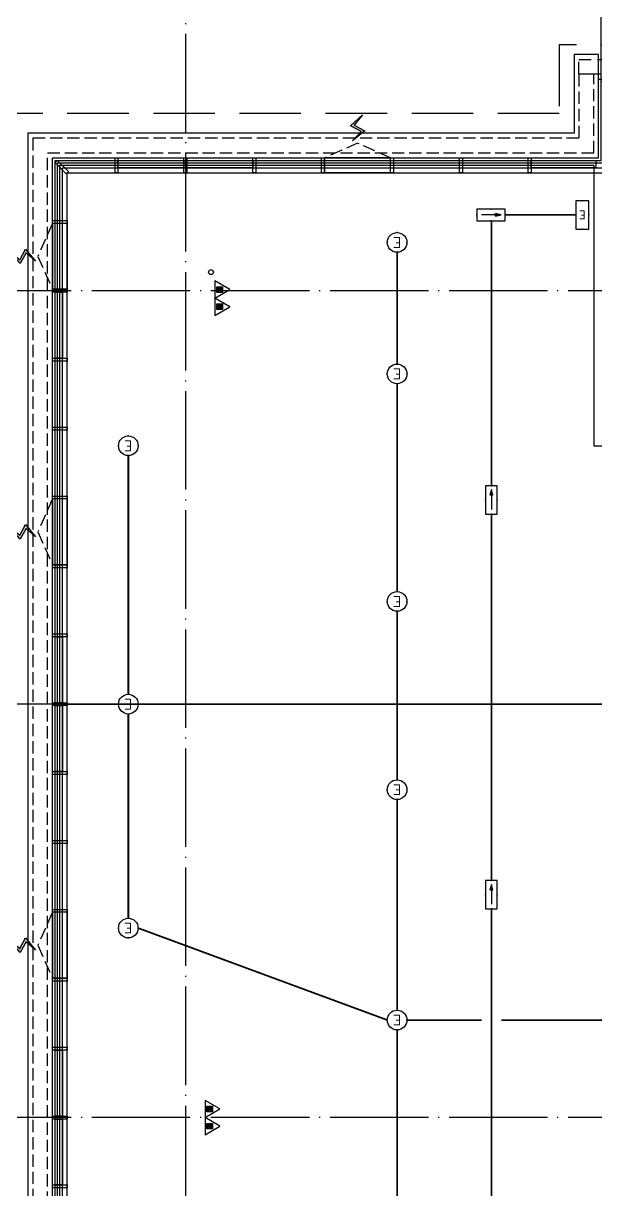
# Model space of a CAD drawing. Extents: x -292644 to 261407, y -12902 to 435090.
# Drawn here: x 108463 to 120097, y 6934 to 30635 of the extents above; entities that cross this region are included whole.
import ezdxf
from ezdxf.enums import TextEntityAlignment as Align
from ezdxf.xclip import XClip

# ---------------------------------------------------------------- set-up
doc = ezdxf.new("R2010")
doc.units = 0
doc.header["$LTSCALE"] = 1000
doc.header["$MEASUREMENT"] = 0
for name, pattern in [('104-10 轴网$0$DOTE', [2.42, 2, -0.2, 0.02, -0.2]), ('8#楼幕墙$0$109-34 轴网$0$L1$0$$AUDIT_BAD_LTYPE1', [0]), ('8#楼幕墙$0$DASH', [0.35, 0.25, -0.1]), ('DASH', [0.35, 0.25, -0.1]), ('X-104 8#10#平面_t3$0$109-34 轴网$0$L1$0$$AUDIT_BAD_LTYPE1', [0]), ('X-104 8#10#平面_t3$0$CACHE', [0.375, 0.25, -0.125]), ('X-104 8#10#平面_t3$0$DASH', [0.35, 0.25, -0.1])]:
    doc.linetypes.add(name, pattern=pattern)
doc.layers.get('0').update_dxf_attribs({"linetype": 'CONTINUOUS'})
for name, color, linetype in [('104-10 轴网$0$A_AXIS-轴线', 36, '104-10 轴网$0$DOTE'), ('8#楼幕墙$0$04-电动窗', 1, 'CONTINUOUS'), ('8#楼幕墙$0$A-C_玻璃幕墙', 140, 'CONTINUOUS'), ('8#楼幕墙$0$A-C_窗b', 191, 'CONTINUOUS'), ('EQUIP-照明', 3, 'CONTINUOUS'), ('WIRE-应急', 2, 'DASH'), ('X-104 8#10#平面_t3$0$A-O_分水线', 127, 'CONTINUOUS'), ('X-104 8#10#平面_t3$0$A-O_屋面', 201, 'CONTINUOUS'), ('X-104 8#10#平面_t3$0$A-O_散水', 134, 'CONTINUOUS'), ('X-104 8#10#平面_t3$0$A-SUR_看线', 231, 'CONTINUOUS'), ('X-104 8#10#平面_t3$0$水-消火栓', 41, 'CONTINUOUS')]:
    doc.layers.add(name, color=color, linetype=linetype)
doc.layers.add('8#楼幕墙$0$04-不打印_辅助线', color=165, linetype='CONTINUOUS', plot=False)
doc.layers.add('X-104 8#10#平面_t3$0$04-不打印_辅助线', color=165, linetype='CONTINUOUS', plot=False)
doc.layers.add('X-104 8#10#平面_t3$0$000套内', color=226, linetype='CONTINUOUS', lineweight=30, plot=False)
doc.layers.get('X-104 8#10#平面_t3$0$A-O_分水线').off()
doc.styles.add('_TEL_DIM', font='SIMPLEX', dxfattribs={"width": 0.7, "height": 3.5, "bigfont": 'HZTXT'})
doc.styles.get("Standard").update_dxf_attribs({"font": 'gbenor.shx', "bigfont": 'gbcbig.shx'})

# ---------------------------------------------------------------- blocks, each defined once
blk = doc.blocks.new('104-10 轴网')
at = {"layer": '104-10 轴网$0$A_AXIS-轴线', "linetype": '104-10 轴网$0$DOTE'}
for p, q in [((120430, 40100), (120430, -6500)), ((168930, 25200), (113930, 25200)), ((168930, 16800), (113930, 16800)), ((168930, 8400), (113930, 8400))]:
    blk.add_line(p, q, dxfattribs=at)
blk = doc.blocks.new('X-104 8#10#平面_t3$0$fdhggh')
at = {"layer": 'X-104 8#10#平面_t3$0$04-不打印_辅助线'}
blk.add_lwpolyline([(19450, 12900), (19450, -2650), (-2650, -2650), (-2650, 27850), (8450, 27850), (8450, 30800), (14150, 30800), (14150, 35950), (44350, 35950), (44350, 14450), (24500, 14450), (24500, 12900)], close=True, dxfattribs=at)
blk = doc.blocks.new('8#楼幕墙$0$ii')
blk.add_lwpolyline([(-1340, 0), (0, 0), (0, -150), (-1340, -150)], close=True)
blk = doc.blocks.new('8#楼幕墙$0$$TCHSYS$WIN2D')
for p, q in [((-0.5, 0.5), (0.5, 0.5)), ((-0.5, 0.5), (-0.5, -0.5)), ((0.5, 0.5), (0.5, -0.5)), ((0.5, 0.167), (-0.5, 0.167)), ((0.5, -0.167), (-0.5, -0.167)), ((-0.5, -0.5), (0.5, -0.5))]:
    blk.add_line(p, q)
blk = doc.blocks.new('8#楼幕墙$0$开启扇')
at = {"layer": '8#楼幕墙$0$04-电动窗'}
h = blk.add_hatch(color=1, dxfattribs=at)
h.dxf.hatch_style = 1
h.paths.add_polyline_path([(771, 399), (600, 588), (817, 705), (569, 925), (738, 715), (521, 598)])
at = {"linetype": '8#楼幕墙$0$DASH'}
blk.add_lwpolyline([(0, 50), (670, 350), (1340, 50)], dxfattribs=at)
at = {"layer": '8#楼幕墙$0$04-电动窗', "color": 1}
blk.add_lwpolyline([(771, 399), (600, 588), (817, 705), (569, 925), (738, 715), (521, 598), (771, 399)], close=True, dxfattribs=at)
at = {"xscale": -1340, "yscale": 300, "zscale": 1340, "rotation": 180}
blk.add_blockref('8#楼幕墙$0$$TCHSYS$WIN2D', (670, -100), dxfattribs=at)
blk = doc.blocks.new('*U5099')
blk.add_lwpolyline([(1310, 0), (0, 0), (0, 150), (1310, 150)], close=True)
blk = doc.blocks.new('8#楼幕墙')
at = {"layer": '8#楼幕墙$0$04-不打印_辅助线'}
blk.add_lwpolyline([(19400, 12900), (19400, -2600), (-2600, -2600), (-2600, 27800), (8500, 27800), (8500, 31000), (14200, 31000), (14200, 35900), (44300, 35900), (44300, 14500), (24130, 14500), (24130, 12900)], close=True, dxfattribs=at)
at = {"layer": '8#楼幕墙$0$A-C_玻璃幕墙'}
for points in [[(19630, 14400), (19500, 14400), (19500, -2700), (-2700, -2700), (-2700, 27900), (8400, 27900), (8400, 29500), (9530, 29500)], [(19570, 14450), (19450, 14450), (19450, -2650), (-2650, -2650), (-2650, 27850), (8450, 27850), (8450, 29450), (9470, 29450)], [(19570, 14600), (19300, 14600), (19300, -2500), (-2500, -2500), (-2500, 27700), (8600, 27700), (8600, 29300), (9470, 29300)], [(19630, 14700), (19200, 14700), (19200, -2400), (-2400, -2400), (-2400, 27600), (8700, 27600), (8700, 29200), (9530, 29200)]]:
    blk.add_lwpolyline(points, dxfattribs=at)
for points in [[(-2379, 27621), (-2421, 27579), (-2650, 27808), (-2608, 27850)], [(-1370, 27600), (-1430, 27600), (-1430, 27900), (-1370, 27900)], [(30, 27600), (-30, 27600), (-30, 27900), (30, 27900)], [(1430, 27600), (1370, 27600), (1370, 27900), (1430, 27900)], [(2830, 27600), (2770, 27600), (2770, 27900), (2830, 27900)], [(4230, 27600), (4170, 27600), (4170, 27900), (4230, 27900)], [(5630, 27600), (5570, 27600), (5570, 27900), (5630, 27900)], [(7030, 27600), (6970, 27600), (6970, 27900), (7030, 27900)], [(-2700, 26570), (-2700, 26630), (-2400, 26630), (-2400, 26570)], [(-2700, 25170), (-2700, 25230), (-2400, 25230), (-2400, 25170)], [(-2700, 23770), (-2700, 23830), (-2400, 23830), (-2400, 23770)], [(-2700, 22370), (-2700, 22430), (-2400, 22430), (-2400, 22370)], [(-2700, 20970), (-2700, 21030), (-2400, 21030), (-2400, 20970)], [(-2700, 19570), (-2700, 19630), (-2400, 19630), (-2400, 19570)], [(-2700, 18170), (-2700, 18230), (-2400, 18230), (-2400, 18170)], [(-2700, 16770), (-2700, 16830), (-2400, 16830), (-2400, 16770)], [(-2700, 15370), (-2700, 15430), (-2400, 15430), (-2400, 15370)], [(-2700, 13970), (-2700, 14030), (-2400, 14030), (-2400, 13970)], [(-2700, 12570), (-2700, 12630), (-2400, 12630), (-2400, 12570)], [(-2700, 11170), (-2700, 11230), (-2400, 11230), (-2400, 11170)], [(-2700, 11170), (-2700, 11230), (-2400, 11230), (-2400, 11170)], [(-2700, 9770), (-2700, 9830), (-2400, 9830), (-2400, 9770)], [(-2700, 8370), (-2700, 8430), (-2400, 8430), (-2400, 8370)], [(-2700, 6970), (-2700, 7030), (-2400, 7030), (-2400, 6970)]]:
    blk.add_lwpolyline(points, close=True, dxfattribs=at)
at = {"layer": '8#楼幕墙$0$A-C_玻璃幕墙', "linetype": '8#楼幕墙$0$109-34 轴网$0$L1$0$$AUDIT_BAD_LTYPE1', "xscale": -1}
blk.add_blockref('8#楼幕墙$0$开启扇', (4170, 27850), dxfattribs=at)
at = {"layer": '8#楼幕墙$0$A-C_玻璃幕墙'}
for name, p in [('8#楼幕墙$0$ii', (-30, 27850)), ('8#楼幕墙$0$ii', (1370, 27850)), ('*U5099', (7030, 27700))]:
    blk.add_blockref(name, p, dxfattribs=at)
at = {"layer": '8#楼幕墙$0$A-C_玻璃幕墙', "linetype": '8#楼幕墙$0$109-34 轴网$0$L1$0$$AUDIT_BAD_LTYPE1', "xscale": -1, "rotation": 90}
for p in [(-2650, 26570), (-2650, 12570)]:
    blk.add_blockref('8#楼幕墙$0$开启扇', p, dxfattribs=at)
at = {"layer": '8#楼幕墙$0$A-C_玻璃幕墙', "rotation": 90}
for p in [(-2650, 25170), (-2650, 18170), (-2650, 16770), (-2650, 9770), (-2650, 8370)]:
    blk.add_blockref('8#楼幕墙$0$ii', p, dxfattribs=at)
at = {"layer": '8#楼幕墙$0$A-C_窗b', "color": 4, "linetype": '8#楼幕墙$0$109-34 轴网$0$L1$0$$AUDIT_BAD_LTYPE1', "xscale": -1, "rotation": 90}
blk.add_blockref('8#楼幕墙$0$开启扇', (-2650, 20970), dxfattribs=at)
blk = doc.blocks.new('X-104 8#10#平面_t3$0$$TWTSYS$00000546')
h = blk.add_hatch()
h.set_pattern_fill('ANSI31', color=256, scale=200, style=0)
h.set_pattern_definition([(45, (-38543.802, -6670.83), (-17.67767, 17.67767), [])])
h.paths.add_polyline_path([(-65, 174), (65, 174), (65, 44), (-65, 44)])
for points in [[(0, 344), (-198, 0), (198, 0)], [(-65, 174), (65, 174), (65, 44), (-65, 44)]]:
    blk.add_lwpolyline(points, close=True)
blk = doc.blocks.new('X-104 8#10#平面_t3$0$A$C46662BA1')
at = {"layer": 'X-104 8#10#平面_t3$0$水-消火栓'}
blk.add_circle((112277, 25580), 50, dxfattribs=at)
at = {"layer": 'X-104 8#10#平面_t3$0$水-消火栓', "xscale": 0.88, "yscale": 0.88, "zscale": 0.88, "rotation": 270}
for p in [(112357, 25225), (112357, 24875), (112157, 8575), (112157, 8225)]:
    blk.add_blockref('X-104 8#10#平面_t3$0$$TWTSYS$00000546', p, dxfattribs=at)
blk = doc.blocks.new('X-104 8#10#平面_t3')
at = {"layer": 'X-104 8#10#平面_t3$0$000套内'}
blk.add_lwpolyline([(125727, -2550), (109207, -2550), (109207, 27750), (120057, 27750), (120057, 24850), (120057, 24850), (120057, 22050), (121707, 22050), (121707, 12700), (128807, 12700), (128807, 14600), (131107, 14600), (131107, -2550), (128557, -2550), (128557, -100), (125757, -100), (125757, -2550)], dxfattribs=at)
at = {"layer": 'X-104 8#10#平面_t3$0$A-O_屋面', "linetype": 'X-104 8#10#平面_t3$0$DASH', "ltscale": 5}
blk.add_lwpolyline([(154557, 38600), (136157, 38600), (136157, 37200), (124957, 37200), (124957, 30200), (119357, 30200), (119357, 28800), (108157, 28800), (108157, 17600), (106757, 17600), (106757, -3604), (106757, -3600), (120957, -3600), (120957, -2700), (131257, -2700), (131257, -800), (132157, -800), (132157, 11800), (139157, 11800)], dxfattribs=at)
at = {"layer": 'X-104 8#10#平面_t3$0$A-O_散水'}
blk.add_lwpolyline([(120157, 30000), (119657, 30000), (119657, 28400), (108557, 28400), (108557, -3200), (131757, -3200), (131757, 9900), (131257, 9900), (131257, -2700), (109057, -2700), (109057, 27900), (120157, 27900)], close=True, dxfattribs=at)
at = {"layer": 'X-104 8#10#平面_t3$0$A-O_散水', "linetype": 'X-104 8#10#平面_t3$0$CACHE'}
blk.add_lwpolyline([(125457, 29900), (125457, 29600), (119757, 29600), (119757, 29900)], close=True, dxfattribs=at)
at = {"layer": 'X-104 8#10#平面_t3$0$A-O_散水', "linetype": 'X-104 8#10#平面_t3$0$DASH'}
blk.add_lwpolyline([(120057, 29600), (119757, 29600), (119757, 28300), (108657, 28300), (108657, -3100), (131657, -3100), (131657, 14000), (131357, 14000), (131357, -2800), (108957, -2800), (108957, 28000), (120057, 28000)], close=True, dxfattribs=at)
at = {"layer": 'X-104 8#10#平面_t3$0$A-SUR_看线', "linetype": 'X-104 8#10#平面_t3$0$DASH', "ltscale": 2, "const_width": 30}
blk.add_lwpolyline([(121607, 16800), (109357, 16800)], dxfattribs=at)
at = {"linetype": 'X-104 8#10#平面_t3$0$109-34 轴网$0$L1$0$$AUDIT_BAD_LTYPE1'}
ref = blk.add_blockref('8#楼幕墙', (111757, 0), dxfattribs=at)
XClip(ref).set_block_clipping_path([(-18549.9999999995, -12899.9999999999), (65550.0000000003, 284100.0000000003)])
blk.add_blockref('X-104 8#10#平面_t3$0$fdhggh', (111757, 0), dxfattribs=at)
ref = blk.add_blockref('104-10 轴网', (-8673, 0), dxfattribs=at)
XClip(ref).set_block_clipping_path([(104379.5977508624, -11900), (178479.5977508624, 45500)])
at = {"layer": 'X-104 8#10#平面_t3$0$A-O_分水线', "linetype": 'X-104 8#10#平面_t3$0$109-34 轴网$0$L1$0$$AUDIT_BAD_LTYPE1'}
blk.add_blockref('X-104 8#10#平面_t3$0$A$C46662BA1', (0, 0), dxfattribs=at)
blk = doc.blocks.new('$equip$00001147')
blk.add_circle((0, 0), 0.5)
at = {"flags": 9}
blk.add_attdef('A', (0, 0), '', height=0.00002, dxfattribs=at)
blk = doc.blocks.new('$equip_U$00000361(HT0843)')
for p in [(-0.5, 0), (0, 0.5), (0.5, 0), (0, -0.5)]:
    blk.add_point(p)
blk.add_blockref('$equip$00001147', (0, 0))
at = {"color": 7, "style": '_TEL_DIM'}
blk.add_attdef('$TEXT$', text='', height=0.5, dxfattribs=at).set_placement((0, 0), align=Align.MIDDLE_CENTER)
at = {"color": 7, "style": '_TEL_DIM', "flags": 1}
for tag in ['A', 'REMARK']:
    blk.add_attdef(tag, text='', height=0.000025, dxfattribs=at).set_placement((0, 0), align=Align.MIDDLE_CENTER)
blk = doc.blocks.new('$equip$00002534')
for p, q in [((-0.72, 0.66), (-0.72, 0)), ((0.72, 0.66), (-0.72, 0.66)), ((0.72, 0), (0.72, 0.66)), ((-0.72, 0), (0.72, 0))]:
    blk.add_line(p, q)
blk.add_lwpolyline([(-0.72, 0.66), (-0.72, 0), (0.72, 0), (0.72, 0.66), (-0.72, 0.66), (-0.72, 0)])
for p in [(0, 0.66), (-0.72, 0.33), (0, 0), (0.72, 0.33)]:
    blk.add_point(p)
at = {"color": 7, "style": '_TEL_DIM'}
blk.add_attdef('$TEXT$', text='', height=0.4, dxfattribs=at).set_placement((0, 0.33), align=Align.MIDDLE_CENTER)
at = {"color": 7, "style": '_TEL_DIM', "flags": 1}
blk.add_attdef('A', text='', height=0.00002, dxfattribs=at).set_placement((0, 0), align=Align.MIDDLE_CENTER)
blk = doc.blocks.new('$equip$00002541')
blk.add_hatch(color=256).paths.add_polyline_path([(-0.24, 0.372), (-0.528, 0.3), (-0.24, 0.228)])
for p, q in [((-0.72, 0.6), (-0.72, 0)), ((0.72, 0.6), (-0.72, 0.6)), ((0.72, 0), (0.72, 0.6)), ((-0.72, 0), (0.72, 0)), ((-0.24, 0.372), (-0.528, 0.3)), ((-0.528, 0.3), (-0.24, 0.228)), ((-0.24, 0.372), (-0.24, 0.228))]:
    blk.add_line(p, q)
at = {"color": 7}
blk.add_line((-0.48, 0.3), (0.48, 0.3), dxfattribs=at)
blk.add_lwpolyline([(-0.72, 0.6), (-0.72, 0), (0.72, 0), (0.72, 0.6), (-0.72, 0.6), (-0.72, 0)])
for p in [(0, 0.6), (-0.72, 0.3), (0, 0), (0.72, 0.3)]:
    blk.add_point(p)
at = {"color": 7, "style": '_TEL_DIM', "flags": 1}
blk.add_attdef('A', text='', height=0.00002, dxfattribs=at).set_placement((0, 0), align=Align.MIDDLE_CENTER)

msp = doc.modelspace()

# ---------------------------------------------------------------- linework, layer by layer
at = {"layer": 'WIRE-应急', "linetype": 'DASH', "const_width": 35}
for points in [[(117977, 21236), (117977, 26622)], [(119692, 26742), (118256, 26742)], [(116061, 25982), (116061, 23712)], [(116061, 23312), (116061, 19087)], [(110597, 17000), (110597, 21850)], [(117977, 13215), (117977, 20660)], [(116061, 18687), (116061, 15262)], [(110597, 12450), (110597, 16600)], [(116061, 14862), (116061, 10581)], [(117977, 5769), (117977, 12639)], [(115861, 10381), (110797, 12250)], [(116061, 6337), (116061, 10181)], [(117777, 10381), (116261, 10381)], [(124454, 10381), (118177, 10381)]]:
    msp.add_lwpolyline(points, dxfattribs=at)

# ---------------------------------------------------------------- block references
msp.add_blockref('X-104 8#10#平面_t3', (0, 0))
at = {"layer": 'EQUIP-照明'}
ref = msp.add_blockref('$equip$00002534', (119956, 26742), dxfattribs=dict(at, xscale=400, yscale=400, zscale=400, rotation=89.99999999999999))
ref.add_attrib('$TEXT$', 'E', dxfattribs={"layer": '0', "color": 7, "height": 160, "rotation": 180, "style": '_TEL_DIM'}).set_placement((119824, 26742), align=Align.MIDDLE_CENTER)
at = {"layer": 'EQUIP-照明', "xscale": 400, "yscale": 400, "zscale": 400}
for p, rotation in [((117968, 26862), 180), ((117857, 20948), 270), ((117857, 12927), 270)]:
    msp.add_blockref('$equip$00002541', p, dxfattribs=dict(at, rotation=rotation))
at = {"layer": 'EQUIP-照明', "xscale": 400, "yscale": 400, "zscale": 400, "rotation": 180}
for p in [(116061, 26182), (116061, 23512), (110597, 22050), (116061, 18887), (110597, 16800), (116061, 15062), (110597, 12250), (116061, 10381)]:
    msp.add_blockref('$equip_U$00000361(HT0843)', p, dxfattribs=at).add_auto_attribs({'$TEXT$': 'E'})

doc.saveas('drawing.dxf')
